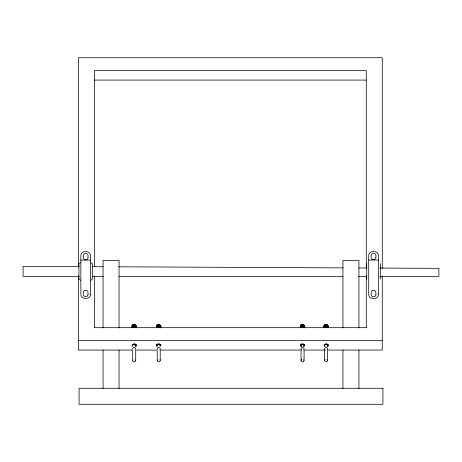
<?xml version="1.0" encoding="UTF-8"?>
<svg xmlns="http://www.w3.org/2000/svg" width="462" height="462" viewBox="0 0 462 462"><rect width="100%" height="100%" fill="white"/><g stroke="black" fill="none" stroke-linecap="round" stroke-linejoin="round"><path stroke-width="0.69" d="M135.713 350.727L135.713 360.395C135.764 362.589 132.144 362.11 132.761 360.008M160.216 350.727L160.216 360.395C160.268 362.589 156.653 362.11 157.271 360.008M304.065 350.727L304.065 360.395C303.979 363.19 299.59 361.365 301.501 359.332M327.627 350.727L327.627 360.395C327.541 363.19 323.152 361.365 325.063 359.332M135.672 345.79A1.513 0.739 0 0 0 134.211 344.86L134.794 344.15A2.258 1.19 0 0 1 135.811 346.136M160.025 345.969A1.513 0.739 0 0 0 158.72 344.86L159.303 344.15A2.258 1.19 0 0 1 160.314 346.136M303.869 345.969A1.513 0.739 0 0 0 302.564 344.86L303.147 344.15A2.258 1.19 0 0 1 304.799 345.143A2.258 1.19 0 0 1 303.69 346.327M327.437 345.969A1.513 0.739 0 0 0 326.126 344.86L326.709 344.15A2.258 1.19 0 0 1 328.361 345.143A2.258 1.19 0 0 1 327.252 346.327M80.509 262.549L78.91 263.767L78.91 279.088L80.509 280.307M90.829 280.307L92.429 279.088L92.429 263.767L90.829 262.549M132.75 345.57A1.513 1.045 0 0 1 134.211 344.254L134.794 344.15L134.211 344.109A0.751 0.445 0 0 0 133.489 344.675M157.259 345.57A1.513 1.045 0 0 1 158.72 344.254L159.303 344.15L158.72 344.109A0.751 0.445 0 0 0 157.992 344.675M301.495 346.038A1.513 1.045 0 0 1 301.166 344.9A1.513 1.045 0 0 1 302.564 344.254L303.147 344.15L302.564 344.109A0.751 0.445 0 0 0 301.842 344.675M325.057 346.038A1.513 1.045 0 0 1 324.728 344.9A1.513 1.045 0 0 1 326.126 344.254L326.709 344.15L326.126 344.109A0.751 0.445 0 0 0 325.404 344.675M94.415 80.088L366.285 80.088M368.699 260.042L378.361 260.042M80.862 260.112L90.471 260.112M79.406 276.34L23.1 276.34L23.1 266.349L79.308 266.62M92.4 276.34L103.228 276.34M119.109 276.34L342.891 276.34M358.772 276.34L366.713 276.34M379.706 276.34L438.9 276.34L438.9 268.347L379.81 268.064M94.415 327.685L366.285 327.685M78.419 340.54L382.276 340.54M132.554 350.052L78.419 350.052L78.419 275.739M135.441 350.052L157.092 350.052M159.979 350.052L301.438 350.052M303.603 350.052L325.26 350.052M327.425 350.052L382.276 350.052L382.276 275.739M92.279 266.678L103.09 266.73M118.942 266.805L343.058 267.885M358.91 267.96L366.84 268M326.322 344.126L326.657 344.242M302.754 344.126L303.095 344.242M158.911 344.126L159.246 344.242M134.407 344.126L134.742 344.242M327.425 359.644L327.627 360.395M303.863 359.644L304.065 360.395M160.014 359.644L160.216 360.395M135.661 360.008L135.713 360.395M382.276 268.526L382.276 57.721L78.419 57.721L78.419 267.082M380.33 263.721L380.33 279.129M366.73 263.721L366.73 279.129M366.285 268.058L366.285 70.576L94.415 70.576L94.415 266.62M366.285 275.831L366.285 327.835M358.939 327.997L358.939 260.349L342.948 260.349L342.948 327.997M358.939 350.046L358.939 388.45M342.948 350.046L342.948 388.45M326.126 344.109L326.126 344.86M324.624 350.727L324.624 360.395M302.564 344.109L302.564 344.86M301.062 350.727L301.062 360.395M158.72 344.109L158.72 344.86M157.219 350.727L157.219 360.395M134.211 344.109L134.211 344.86M132.715 350.727L132.715 360.395M119.052 327.997L119.052 260.349L103.061 260.349L103.061 327.997M119.052 350.046L119.052 388.45M103.061 350.046L103.061 388.45M94.415 275.831L94.415 327.835M132.981 346.136A1.998 1.19 0 0 1 133.108 344.386A1.998 1.19 0 0 1 136.03 344.617A1.998 1.19 0 0 1 135.395 346.327M160.112 344.704A1.998 1.19 0 0 1 160.314 345.605M157.386 346.327A1.998 1.19 0 0 1 156.797 344.571A1.998 1.19 0 0 1 159.794 344.456M301.316 346.327A1.998 1.19 0 0 1 300.502 344.796A1.998 1.19 0 0 1 302.997 344.178A1.998 1.19 0 0 1 304.244 345.605M304.042 345.894A1.998 1.19 0 0 1 303.725 346.136M324.89 346.142A1.998 1.19 0 0 1 325.011 344.386A1.998 1.19 0 0 1 327.939 344.612A1.998 1.19 0 0 1 327.304 346.327M157.969 347.678A1.502 1.49 0 0 1 160.014 349.717M157.271 349.353A1.502 1.49 0 0 1 157.657 347.915M157.271 325.029A1.502 0.889 0 0 1 157.657 324.63M157.409 324.89A1.513 1.045 0 0 1 157.652 324.676M160.672 326.611A2.258 1.19 0 0 0 158.72 324.826A2.258 1.49 0 0 0 156.762 327.061M159.107 325.6A1.513 0.739 0 0 1 160.025 325.947M159.107 325A1.513 0.739 0 0 0 158.72 324.971A1.513 1.045 0 0 0 158.327 325.005M159.788 325.19A1.513 0.739 0 0 1 160.175 325.519A1.502 0.889 0 0 0 159.633 324.555A1.502 0.889 0 0 0 157.969 324.491A1.513 1.045 0 0 1 158.72 324.37L158.131 324.278A2.258 1.49 0 0 0 156.762 326.461M157.207 326.016A1.513 1.045 0 0 1 157.259 325.745M157.409 325.496A1.513 1.045 0 0 1 157.652 325.277M156.537 327.904A2.258 1.49 0 0 1 158.72 326.033A2.258 1.19 0 0 1 160.672 327.812A2.258 1.19 0 0 0 158.72 327.24A2.258 1.49 0 0 0 157.12 327.673M157.652 326.484A1.513 1.045 0 0 1 158.72 326.178A1.513 0.739 0 0 1 159.788 326.397M156.537 327.737A2.258 1.49 0 0 1 158.72 326.634A2.258 1.19 0 0 1 160.972 327.824M157.652 327.691A1.513 1.045 0 0 1 158.327 327.419M157.409 327.304A1.513 1.045 0 0 1 157.652 327.084M158.327 326.819A1.513 1.045 0 0 1 158.72 326.778A1.513 0.739 0 0 1 160.175 327.333M159.107 327.408A1.513 0.739 0 0 1 160.025 327.754M160.025 326.547A1.513 0.739 0 0 1 160.227 326.917M160.672 327.212A2.258 1.19 0 0 0 158.72 325.433A2.258 1.49 0 0 0 156.762 327.662M157.652 325.883A1.513 1.045 0 0 1 158.327 325.612M158.72 344.254A1.513 0.739 0 0 1 159.788 344.473M160.025 344.629A1.513 0.739 0 0 1 160.227 344.998M157.12 346.05A2.258 1.49 0 0 1 157.12 343.947M325.063 350.023A1.502 1.49 0 0 1 324.977 348.013A1.502 1.49 0 0 1 326.986 347.747A1.502 1.49 0 0 1 327.425 349.717M324.676 325.029A1.502 0.889 0 0 1 325.063 324.63M324.815 324.89A1.513 1.045 0 0 1 325.057 324.676M328.303 326.322A2.258 1.19 0 0 0 326.126 324.826A2.258 1.49 0 0 0 324.174 327.061M326.519 325.6A1.513 0.739 0 0 1 327.437 325.947M325.057 325.883A1.513 1.045 0 0 1 326.126 325.577M326.519 325A1.513 0.739 0 0 0 326.126 324.971A1.513 1.045 0 0 0 325.733 325.005M327.437 325.346A1.513 0.739 0 0 1 327.587 325.519A1.502 0.889 0 0 0 327.038 324.555A1.502 0.889 0 0 0 325.375 324.491A1.513 1.045 0 0 1 326.126 324.37L325.543 324.278A2.258 1.49 0 0 0 324.174 326.461M324.815 325.496A1.513 1.045 0 0 1 325.369 325.115M323.943 327.904A2.258 1.49 0 0 1 326.126 326.033A2.258 1.19 0 0 1 328.078 327.812A2.258 1.19 0 0 0 326.126 327.24A2.258 1.49 0 0 0 324.532 327.673M324.665 326.952A1.513 1.045 0 0 1 326.126 326.178A1.513 0.739 0 0 1 327.194 326.397M323.943 327.737A2.258 1.49 0 0 1 326.126 326.634A2.258 1.19 0 0 1 328.384 327.824M325.057 327.691A1.513 1.045 0 0 1 325.369 327.523M324.815 327.304A1.513 1.045 0 0 1 325.057 327.084M325.733 326.819A1.513 1.045 0 0 1 326.126 326.778A1.513 0.739 0 0 1 326.882 326.882M326.882 327.483A1.513 0.739 0 0 1 327.437 327.754M327.437 327.154A1.513 0.739 0 0 1 327.587 327.333M327.437 326.547A1.513 0.739 0 0 1 327.639 326.917M328.303 326.923A2.258 1.19 0 0 0 326.126 325.433A2.258 1.49 0 0 0 324.174 327.662M326.126 344.254A1.513 0.739 0 0 1 327.194 344.473M327.437 344.629A1.513 0.739 0 0 1 327.587 344.808M325 346.286A2.258 1.49 0 0 1 323.943 345.38M301.501 350.023A1.502 1.49 0 0 1 301.415 348.013A1.502 1.49 0 0 1 303.424 347.747A1.502 1.49 0 0 1 303.863 349.717M304.013 325.491A1.502 0.889 0 0 0 303.476 324.555A1.502 0.889 0 0 0 301.813 324.491A1.513 1.045 0 0 1 302.564 324.37L301.981 324.278A2.258 1.49 0 0 0 300.606 326.461M301.114 325.029A1.502 0.889 0 0 1 301.501 324.63M301.253 324.89A1.513 1.045 0 0 1 301.495 324.676M304.741 326.322A2.258 1.19 0 0 0 302.564 324.826A2.258 1.49 0 0 0 300.606 327.061M302.957 325.6A1.513 0.739 0 0 1 303.869 325.947M301.495 325.883A1.513 1.045 0 0 1 302.564 325.577M302.957 325A1.513 0.739 0 0 0 302.564 324.971A1.513 1.045 0 0 0 302.171 325.005M303.869 325.346A1.513 0.739 0 0 1 304.025 325.519M301.253 325.496A1.513 1.045 0 0 1 301.807 325.115M300.381 327.904A2.258 1.49 0 0 1 302.564 326.033A2.258 1.19 0 0 1 304.516 327.812A2.258 1.19 0 0 0 302.564 327.24A2.258 1.49 0 0 0 300.97 327.673M301.103 326.952A1.513 1.045 0 0 1 302.564 326.178A1.513 0.739 0 0 1 303.632 326.397M300.381 327.737A2.258 1.49 0 0 1 302.564 326.634A2.258 1.19 0 0 1 304.822 327.824M301.495 327.691A1.513 1.045 0 0 1 301.807 327.523M301.253 327.304A1.513 1.045 0 0 1 301.495 327.084M302.171 326.819A1.513 1.045 0 0 1 302.564 326.778A1.513 0.739 0 0 1 303.32 326.882M303.32 327.483A1.513 0.739 0 0 1 303.869 327.754M303.869 327.154A1.513 0.739 0 0 1 304.025 327.333M303.869 326.547A1.513 0.739 0 0 1 304.077 326.917M304.741 326.923A2.258 1.19 0 0 0 302.564 325.433A2.258 1.49 0 0 0 300.606 327.662M302.564 344.254A1.513 0.739 0 0 1 303.632 344.473M303.869 344.629A1.513 0.739 0 0 1 304.025 344.808M301.432 346.286A2.258 1.49 0 0 1 300.97 343.947M135.274 347.915A1.502 1.49 0 0 1 135.661 349.353M132.761 349.353A1.502 1.49 0 0 1 133.154 347.915M133.46 347.678A1.502 1.49 0 0 1 134.962 347.678M132.761 325.029A1.502 0.889 0 0 1 133.154 324.63M132.906 324.89A1.513 1.045 0 0 1 133.143 324.676M136.169 326.611A2.258 1.19 0 0 0 134.211 324.826A2.258 1.49 0 0 0 132.259 327.061M134.604 325.6A1.513 0.739 0 0 1 135.522 325.947M135.672 326.126A1.513 0.739 0 0 1 135.724 326.316M134.604 325A1.513 0.739 0 0 0 134.211 324.971A1.513 1.045 0 0 0 133.818 325.005M135.279 325.19A1.513 0.739 0 0 1 135.672 325.519A1.502 0.889 0 0 0 135.123 324.555A1.502 0.889 0 0 0 133.46 324.491A1.513 1.045 0 0 1 134.211 324.37L133.628 324.278A2.258 1.49 0 0 0 132.259 326.461M132.704 326.016A1.513 1.045 0 0 1 132.75 325.745M132.906 325.496A1.513 1.045 0 0 1 133.143 325.277M132.034 327.904A2.258 1.49 0 0 1 134.211 326.033A2.258 1.19 0 0 1 136.169 327.812A2.258 1.19 0 0 0 134.211 327.24A2.258 1.49 0 0 0 132.617 327.673M133.143 326.484A1.513 1.045 0 0 1 134.211 326.178A1.513 0.739 0 0 1 135.279 326.397M132.034 327.737A2.258 1.49 0 0 1 134.211 326.634A2.258 1.19 0 0 1 136.469 327.824M133.143 327.691A1.513 1.045 0 0 1 133.818 327.419M132.906 327.304A1.513 1.045 0 0 1 133.143 327.084M133.818 326.819A1.513 1.045 0 0 1 134.211 326.778A1.513 0.739 0 0 1 134.968 326.882M134.604 327.408A1.513 0.739 0 0 1 135.522 327.754M135.279 326.998A1.513 0.739 0 0 1 135.672 327.333M135.672 326.726A1.513 0.739 0 0 1 135.724 326.917M136.169 327.212A2.258 1.19 0 0 0 134.211 325.433A2.258 1.49 0 0 0 132.259 327.662M133.143 325.883A1.513 1.045 0 0 1 133.818 325.612M134.211 344.254A1.513 0.739 0 0 1 135.279 344.473M135.672 344.808A1.513 0.739 0 0 1 135.724 344.998M132.617 346.05A2.258 1.49 0 0 1 132.034 345.38M134.211 324.226L133.628 324.278L134.211 324.971L134.211 324.226M158.72 324.226L158.131 324.278L158.72 324.971L158.72 324.226M302.564 324.226L301.981 324.278L302.564 324.971L302.564 324.226M326.126 324.226L325.543 324.278L326.126 324.971L326.126 324.226M382.929 388.288L79.071 388.288L79.071 404.279L382.929 404.279L382.929 388.288M378.361 294.756L378.361 255.336A4.834 3.887 0 0 0 373.533 251.449A4.834 3.887 0 0 0 368.699 255.336L368.699 294.756A4.834 3.887 0 0 0 373.533 298.643A4.834 3.887 0 0 0 378.361 294.756M375.895 257.779L375.895 255.249A2.362 1.9 0 0 0 373.533 253.349A2.362 1.9 0 0 0 371.165 255.249L371.165 257.779A2.362 1.9 0 0 0 373.533 259.679A2.362 1.9 0 0 0 375.895 257.779M375.895 294.843L375.895 292.313A2.362 1.9 0 0 0 373.533 290.413A2.362 1.9 0 0 0 371.165 292.313L371.165 294.843A2.362 1.9 0 0 0 373.533 296.743A2.362 1.9 0 0 0 375.895 294.843M90.471 294.623L90.471 255.434A4.805 3.863 0 0 0 85.666 251.571A4.805 3.863 0 0 0 80.862 255.434L80.862 294.623A4.805 3.863 0 0 0 85.666 298.481A4.805 3.863 0 0 0 90.471 294.623M88.017 257.865L88.017 255.347A2.35 1.888 0 0 0 85.666 253.459A2.35 1.888 0 0 0 83.322 255.347L83.322 257.865A2.35 1.888 0 0 0 85.666 259.754A2.35 1.888 0 0 0 88.017 257.865M88.017 294.71L88.017 292.192A2.35 1.888 0 0 0 85.666 290.303A2.35 1.888 0 0 0 83.322 292.192L83.322 294.71A2.35 1.888 0 0 0 85.666 296.592A2.35 1.888 0 0 0 88.017 294.71"/></g></svg>
